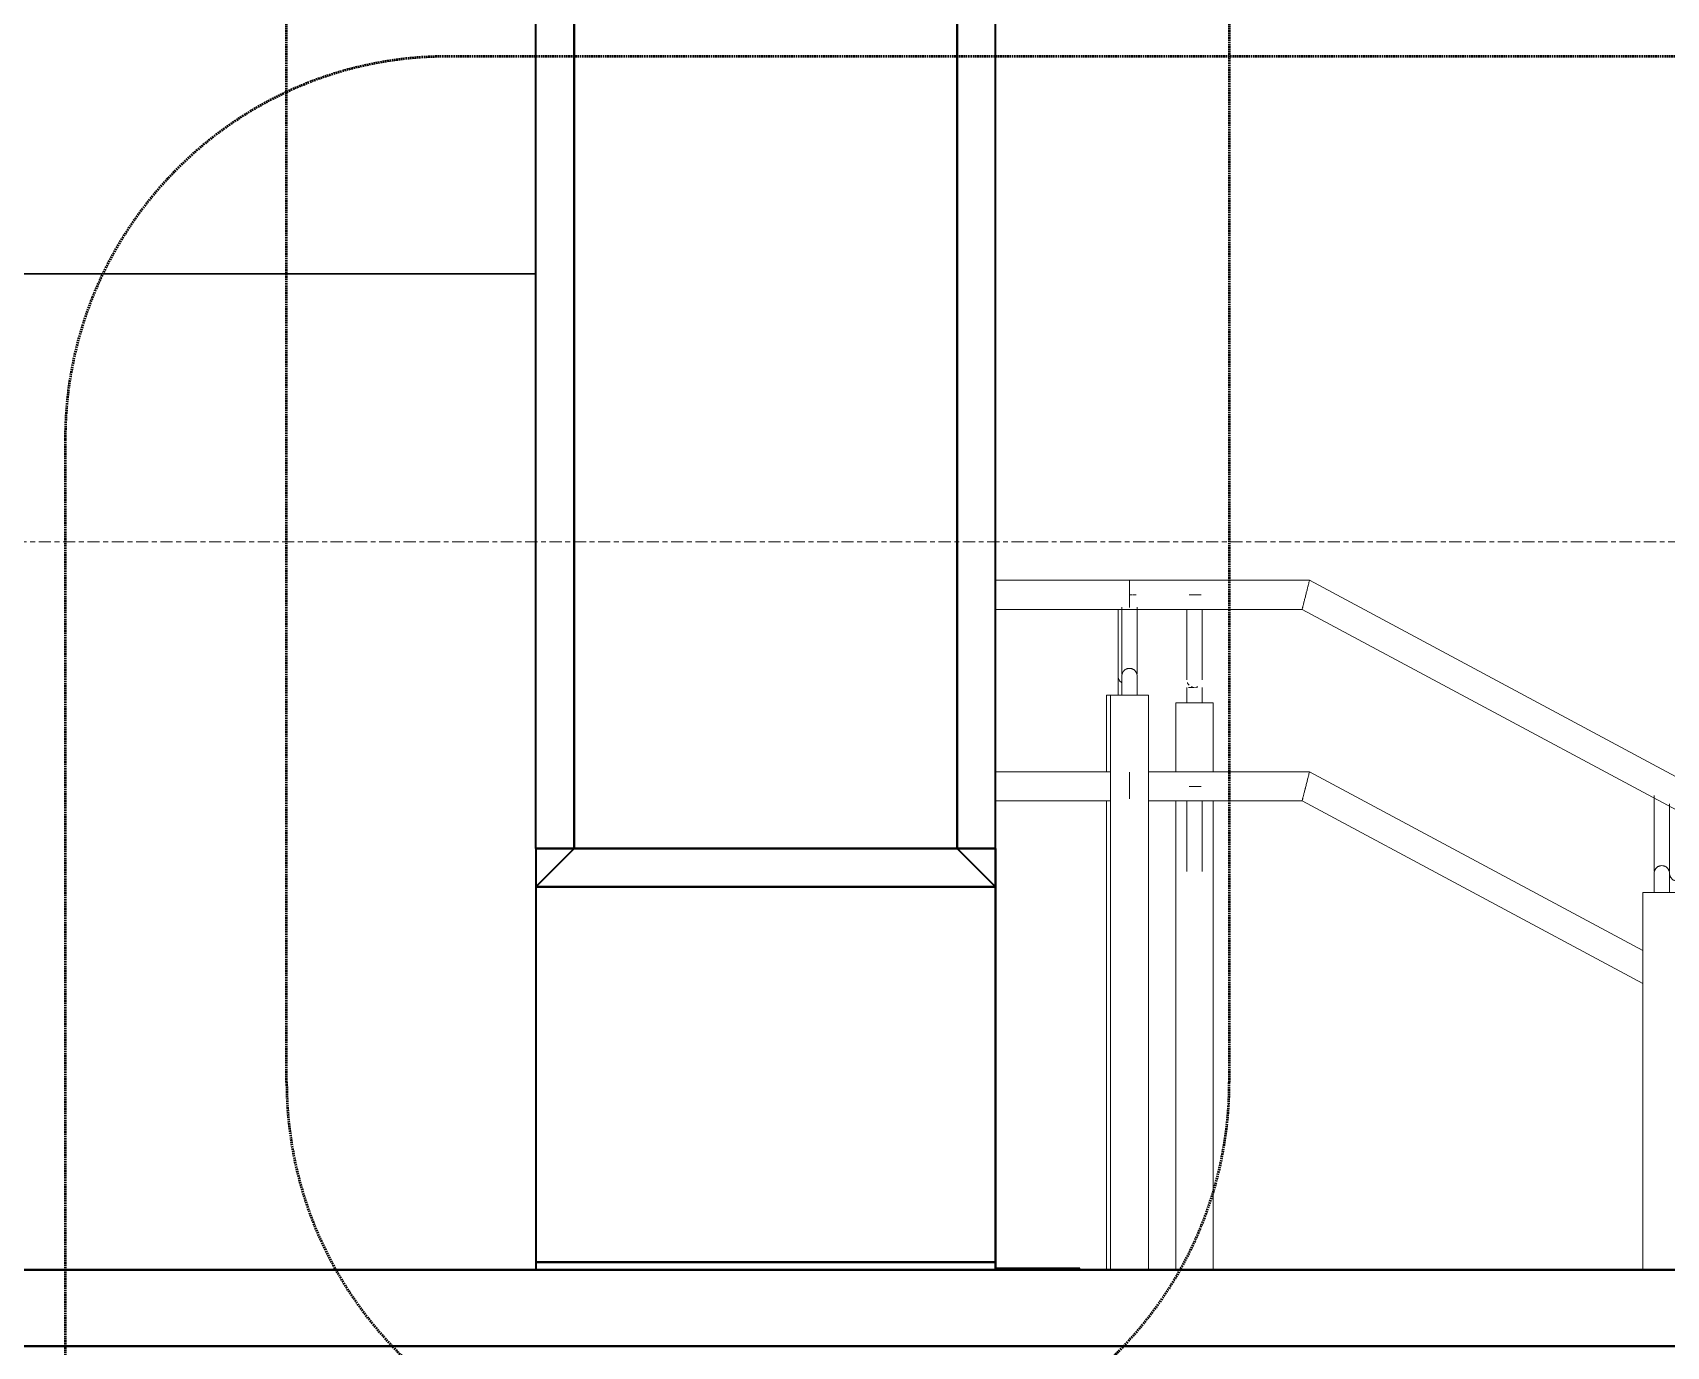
# Model space of a CAD drawing. Header units: millimetres. Extents: x 652554 to 1678317, y -308114 to 170803.
# Drawn here: x 676367 to 678500, y 102450 to 104165 of the extents above; entities that cross this region are included whole.
import ezdxf

# ---------------------------------------------------------------- set-up
doc = ezdxf.new("R2010")
doc.units = ezdxf.units.MM
doc.linetypes.add('Centre', pattern=[31.75, 6.35, -4.7625, 15.875, -4.7625])
doc.linetypes.add('DPA_Hidden 50', pattern=[3, 2, -1])
doc.layers.add('000 - 0_HIDE_OBJ_FRAMING_DEF_SUB_1', color=251, linetype='Continuous')
doc.layers.add('DIM', color=1, linetype='Continuous')
for name, color, linetype, lineweight in [('A-ANNO-SYMB', 3, 'Continuous', 9), ('A-COLS-E', 1, 'Continuous', 35), ('A-DETL-GENF', 2, 'Continuous', 35), ('A-DOOR-E', 2, 'Continuous', 25), ('A-FLOR-E', 2, 'Continuous', 35), ('A-FLOR-HRAL', 1, 'Continuous', 25), ('A-FLOR-LEVL', 3, 'Continuous', 9), ('A-GENM', 1, 'Continuous', 9), ('A-GLAZ-CURT', 2, 'Continuous', 9), ('I-WALL-E', 2, 'Continuous', 35), ('WALL-E', 2, 'Continuous', 35)]:
    doc.layers.add(name, color=color, linetype=linetype, lineweight=lineweight)

# ---------------------------------------------------------------- blocks, each defined once
blk = doc.blocks.new('DPA_GM_Tactile Tile Line Base - Decision Tactile-11950585-2250-01 ENTRANCE 2 ELEVATION 3')
at = {"layer": '000 - 0_HIDE_OBJ_FRAMING_DEF_SUB_1'}
for p, q in [((631567.37149, 102552), (631677.37149, 102552)), ((631677.37149, 102552), (631567.37149, 102552)), ((631567.37149, 102552), (631677.37149, 102552)), ((631677.37149, 102552), (631567.37149, 102552)), ((631567.37149, 102552), (631677.37149, 102552)), ((631677.37149, 102552), (631567.37149, 102552)), ((631567.37149, 102552), (631677.37149, 102552)), ((631677.37149, 102552), (631567.37149, 102552)), ((631567.37149, 102552), (631677.37149, 102552)), ((631677.37149, 102552), (631567.37149, 102552)), ((631567.37149, 102552), (631677.37149, 102552)), ((631677.37149, 102552), (631567.37149, 102552)), ((631567.37149, 102552), (631677.37149, 102552)), ((631677.37149, 102552), (631567.37149, 102552)), ((631567.37149, 102552), (631677.37149, 102552)), ((631677.37149, 102552), (631567.37149, 102552)), ((631567.37149, 102552), (631677.37149, 102552)), ((631677.37149, 102552), (631567.37149, 102552)), ((631567.37149, 102552), (631677.37149, 102552)), ((631677.37149, 102552), (631567.37149, 102552)), ((631567.37149, 102552), (631677.37149, 102552)), ((631677.37149, 102552), (631567.37149, 102552)), ((631567.37149, 102552), (631677.37149, 102552)), ((631677.37149, 102552), (631567.37149, 102552)), ((631567.37149, 102552), (631677.37149, 102552)), ((631677.37149, 102552), (631567.37149, 102552)), ((631567.37149, 102552), (631677.37149, 102552)), ((631677.37149, 102552), (631567.37149, 102552)), ((631677.37149, 102550), (631677.37149, 102552)), ((631677.37149, 102550), (631677.37149, 102552)), ((631677.37149, 102550), (631677.37149, 102552)), ((631677.37149, 102550), (631677.37149, 102552)), ((631677.37149, 102550), (631677.37149, 102552)), ((631677.37149, 102550), (631677.37149, 102552)), ((631677.37149, 102550), (631677.37149, 102552)), ((631677.37149, 102550), (631677.37149, 102552)), ((631677.37149, 102550), (631677.37149, 102552)), ((631677.37149, 102550), (631677.37149, 102552)), ((631677.37149, 102550), (631677.37149, 102552)), ((631677.37149, 102550), (631677.37149, 102552)), ((631677.37149, 102550), (631677.37149, 102552)), ((631677.37149, 102550), (631677.37149, 102552)), ((631677.37149, 102550), (631677.37149, 102552)), ((631677.37149, 102550), (631677.37149, 102552)), ((631677.37149, 102550), (631677.37149, 102552)), ((631677.37149, 102550), (631677.37149, 102552)), ((631677.37149, 102550), (631677.37149, 102552)), ((631677.37149, 102550), (631677.37149, 102552)), ((631677.37149, 102550), (631677.37149, 102552)), ((631677.37149, 102550), (631677.37149, 102552)), ((631677.37149, 102550), (631677.37149, 102552)), ((631677.37149, 102550), (631677.37149, 102552)), ((631677.37149, 102550), (631677.37149, 102552)), ((631677.37149, 102550), (631677.37149, 102552)), ((631677.37149, 102550), (631677.37149, 102552)), ((631677.37149, 102550), (631677.37149, 102552))]:
    blk.add_line(p, q, dxfattribs=at)
blk = doc.blocks.new('System Panel - Entrance Glazed 12mm-11964366-2250-01 ENTRANCE 2 ELEVATION 3')
at = {"layer": '000 - 0_HIDE_OBJ_FRAMING_DEF_SUB_1'}
for p, q in [((629467.4, 102550), (629467.4, 103950)), ((629467.4, 103950), (629467.4, 102550)), ((630967.4, 103950), (630967.4, 102550)), ((630967.4, 102550), (630967.4, 103950)), ((630967.4, 102550), (629467.4, 102550)), ((629467.4, 102550), (630967.4, 102550))]:
    blk.add_line(p, q, dxfattribs=at)
blk = doc.blocks.new('Railing - RL9_Baluster Post _Mid_-17483337-2250-01 ENTRANCE 2 ELEVATION 3')
at = {"layer": 'A-FLOR-HRAL', "lineweight": 9}
for p, q in [((630967.4, 102909.7), (630967.4, 102927)), ((630967.4, 102927), (630967.4, 102909.7)), ((630967.4, 102918.4), (630967.4, 102918.4)), ((630967.4, 102918.4), (630967.4, 102918.4)), ((630967.4, 102659.7), (630967.4, 102677)), ((630967.4, 102677), (630967.4, 102659.7)), ((630967.4, 102668.4), (630967.4, 102668.4)), ((630967.4, 102668.4), (630967.4, 102668.4))]:
    blk.add_line(p, q, dxfattribs=at)
blk = doc.blocks.new('Railing - RL9_Baluster Post _End_-13098202-2250-01 ENTRANCE 2 ELEVATION 3')
at = {"layer": 'A-FLOR-HRAL', "lineweight": 9}
for p, q in [((630967.4, 103378.4), (630967.4, 103378.4)), ((630967.4, 103330), (630967.4, 103378.3)), ((630967.4, 103378.3), (630967.4, 103330)), ((630967.4, 103321.3), (630967.4, 103338.7)), ((630967.4, 103338.7), (630967.4, 103321.3)), ((630967.4, 103330), (630967.4, 103330)), ((630967.4, 103115.4), (630967.4, 103115.4)), ((630967.4, 103080), (630967.4, 103114.6)), ((630967.4, 103114.6), (630967.4, 103080)), ((630967.4, 103071.3), (630967.4, 103088.7)), ((630967.4, 103088.7), (630967.4, 103071.3)), ((630967.4, 103080), (630967.4, 103080))]:
    blk.add_line(p, q, dxfattribs=at)
blk = doc.blocks.new('Railing - Railing-6722741-2250-01 ENTRANCE 2 ELEVATION 3')
for name in ['Railing - RL9_Baluster Post _End_-13098202-2250-01 ENTRANCE 2 ELEVATION 3', 'Railing - RL9_Baluster Post _Mid_-17483337-2250-01 ENTRANCE 2 ELEVATION 3']:
    blk.add_blockref(name, (0, 0))
blk = doc.blocks.new('Railing - RL8A_Baluster Post _Mid_-V20-2250-01 ENTRANCE 2 ELEVATION 3')
at = {"layer": 'A-FLOR-HRAL', "lineweight": 9}
for p, q in [((632447.4, 103087.5), (632447.4, 103154.8)), ((632467.4, 103144.1), (632467.4, 103087.5)), ((632447.4, 103042.5), (632447.4, 103067.5)), ((632467.4, 103067.5), (632467.4, 103042.5)), ((632457.4, 103042.5), (632433.2, 103042.5)), ((632433.2, 103042.5), (632457.4, 103042.5)), ((632466, 103042.5), (632448.7, 103042.5)), ((632448.7, 103042.5), (632466, 103042.5)), ((632457.4, 103042.5), (632478.8, 103042.5)), ((632478.8, 103042.5), (632457.4, 103042.5)), ((632479, 103042.5), (632481.5, 103042.5)), ((632481.5, 103042.5), (632479, 103042.5))]:
    blk.add_line(p, q, dxfattribs=at)
at = {"layer": 'A-FLOR-HRAL', "lineweight": 9, "flags": 128}
for points in [[(632447.4, 103077.4), (632447.4, 103078.1), (632447.4, 103078.8), (632447.4, 103079.5), (632447.4, 103080.3), (632447.4, 103081), (632447.4, 103081.8), (632447.4, 103082.5), (632447.4, 103083.3), (632447.4, 103084.1), (632447.4, 103084.9), (632447.4, 103085.7), (632447.4, 103086.5), (632447.4, 103087.3), (632447.4, 103087.5)], [(632467.4, 103087.5), (632467.4, 103086.7), (632467.4, 103085.9), (632467.4, 103085.1), (632467.4, 103084.3), (632467.4, 103083.5), (632467.4, 103082.7), (632467.4, 103082), (632467.4, 103081.2), (632467.4, 103080.5), (632467.4, 103079.7), (632467.4, 103079), (632467.4, 103078.3), (632467.4, 103077.6)], [(632447.4, 103070.6), (632447.4, 103071), (632447.4, 103071.5), (632447.4, 103071.9), (632447.4, 103072.5)], [(632467.4, 103072.6), (632467.4, 103072.1), (632467.4, 103071.6), (632467.4, 103071.1), (632467.4, 103070.7), (632467.4, 103070.3)]]:
    blk.add_lwpolyline(points, dxfattribs=at)
at = {"layer": 'A-FLOR-HRAL', "lineweight": 9}
blk.add_open_spline([(632467.4, 103067.5), (632467.4, 103066.6), (632467.2, 103065.3), (632466.6, 103063.7), (632466.2, 103062.7), (632465.7, 103061.9), (632465.2, 103061.2), (632464.6, 103060.6), (632464, 103060), (632463.3, 103059.4), (632462.4, 103058.8), (632461.2, 103058.2), (632459.6, 103057.7), (632457.4, 103057.4), (632455.2, 103057.7), (632453.5, 103058.2), (632452.4, 103058.8), (632451.5, 103059.4), (632450.8, 103060), (632450.1, 103060.6), (632449.4, 103061.4), (632448.8, 103062.3), (632448.4, 103063.1), (632448, 103063.9), (632447.5, 103065.3), (632447.4, 103066.6), (632447.4, 103067.5)], degree=3, knots=[0, 0, 0, 0, 0.083333, 0.125, 0.166667, 0.1875, 0.208333, 0.25, 0.270833, 0.291667, 0.333333, 0.375, 0.416667, 0.5, 0.583333, 0.625, 0.666667, 0.708333, 0.729167, 0.75, 0.791667, 0.833333, 0.854167, 0.875, 0.916667, 1, 1, 1, 1], dxfattribs=at)
blk = doc.blocks.new('Railing - RL8A_Baluster Post _End_-17476212-2250-01 ENTRANCE 2 ELEVATION 3')
at = {"layer": 'A-FLOR-HRAL', "lineweight": 9}
for p, q in [((631746, 103431), (631742.4, 103431)), ((631742.4, 103431), (631746, 103431)), ((631727.4, 103345), (631727.4, 103412)), ((631727.4, 103300), (631727.4, 103325)), ((631712.4, 103200), (631712.4, 103300)), ((631737.4, 103300), (631712.4, 103300)), ((631713.2, 103300), (631737.4, 103300)), ((631746, 103300), (631728.7, 103300)), ((631728.7, 103300), (631746, 103300)), ((631737.4, 103300), (631761.5, 103300)), ((631761.5, 103300), (631737.4, 103300)), ((631712.4, 102550), (631712.4, 103162))]:
    blk.add_line(p, q, dxfattribs=at)
at = {"layer": 'A-FLOR-HRAL', "lineweight": 9, "flags": 128}
blk.add_lwpolyline([(631727.4, 103325), (631727.4, 103325), (631727.4, 103325.1), (631727.4, 103325.1), (631727.4, 103325.3), (631727.4, 103325.4), (631727.4, 103325.6), (631727.4, 103325.8), (631727.4, 103326), (631727.4, 103326.3), (631727.4, 103326.6), (631727.4, 103326.9), (631727.4, 103327.3), (631727.4, 103327.6), (631727.4, 103328.1), (631727.4, 103328.5), (631727.4, 103329), (631727.4, 103329.4), (631727.4, 103330), (631727.4, 103330.5), (631727.4, 103331.1), (631727.4, 103331.7), (631727.4, 103332.3), (631727.4, 103332.9), (631727.4, 103333.5), (631727.4, 103334.2), (631727.4, 103334.9), (631727.4, 103335.6), (631727.4, 103336.3), (631727.4, 103337), (631727.4, 103337.8), (631727.4, 103338.5), (631727.4, 103339.3), (631727.4, 103340), (631727.4, 103340.8), (631727.4, 103341.6), (631727.4, 103342.4), (631727.4, 103343.2), (631727.4, 103344), (631727.4, 103344.8), (631727.4, 103345)], dxfattribs=at)
at = {"layer": 'A-FLOR-HRAL', "lineweight": 9}
blk.add_open_spline([(631732.4, 103316.3), (631732, 103316.6), (631731.5, 103316.9), (631730.8, 103317.5), (631730.1, 103318.1), (631729.4, 103318.9), (631728.8, 103319.8), (631728.4, 103320.6), (631728, 103321.4), (631727.5, 103322.8), (631727.4, 103324.1), (631727.4, 103325)], degree=3, knots=[0.6666667, 0.6666667, 0.6666667, 0.6666667, 0.7083333, 0.7291667, 0.75, 0.7916667, 0.8333333, 0.8541667, 0.875, 0.9166667, 1, 1, 1, 1], dxfattribs=at)
blk = doc.blocks.new('Railing - Railing-6854709-2250-01 ENTRANCE 2 ELEVATION 3')
at = {"layer": '000 - 0_HIDE_OBJ_FRAMING_DEF_SUB_1', "lineweight": 9}
for points in [[(631972.6, 103181), (631973, 103182.7), (631973.9, 103186), (631975, 103190.6), (631976, 103194.6), (631976.8, 103197.6), (631977.1, 103198.9), (631977.2, 103199.3)], [(631977.2, 103199.3), (631977.1, 103198.9), (631976.8, 103197.6), (631976, 103194.6), (631975, 103190.6), (631973.9, 103186), (631973, 103182.7), (631972.6, 103181)]]:
    blk.add_open_spline(points, degree=3, dxfattribs=at)
for points, knots in [([(631972.5, 103180.4), (631972.1, 103179), (631971.3, 103175.9), (631970.2, 103171.4), (631969.2, 103167.4), (631968.4, 103164.4), (631968.1, 103163.1), (631968, 103162.7)], [0.0093136, 0.0093136, 0.0093136, 0.0093136, 0.0833333, 0.1666667, 0.25, 0.3333333, 0.4166667, 0.4166667, 0.4166667, 0.4166667]), ([(631968, 103162.7), (631968.1, 103163.1), (631968.4, 103164.4), (631969.2, 103167.4), (631970.2, 103171.4), (631971.3, 103175.9), (631972.1, 103179), (631972.5, 103180.4)], [0.5833333, 0.5833333, 0.5833333, 0.5833333, 0.6666667, 0.75, 0.8333333, 0.9166667, 0.9906864, 0.9906864, 0.9906864, 0.9906864])]:
    blk.add_open_spline(points, degree=3, knots=knots, dxfattribs=at)
for name in ['Railing - RL8A_Baluster Post _End_-17476212-2250-01 ENTRANCE 2 ELEVATION 3', 'Railing - RL8A_Baluster Post _Mid_-V20-2250-01 ENTRANCE 2 ELEVATION 3']:
    blk.add_blockref(name, (0, 0))
blk = doc.blocks.new('Railing - RL8A_Baluster Post _Mid_-V23-2250-01 ENTRANCE 2 ELEVATION 3')
at = {"layer": 'A-FLOR-HRAL', "lineweight": 9}
for p, q in [((632427.4, 103168.9), (632427.4, 103087.5)), ((632447.4, 103087.5), (632447.4, 103158.1)), ((632427.4, 103067.5), (632427.4, 103042.5)), ((632447.4, 103042.5), (632447.4, 103067.5)), ((632412.4, 103042.5), (632412.4, 102550)), ((632412.4, 103042.5), (632437.4, 103042.5)), ((632437.4, 103042.5), (632413.2, 103042.5)), ((632446, 103042.5), (632428.7, 103042.5)), ((632428.7, 103042.5), (632446, 103042.5)), ((632437.4, 103042.5), (632461.5, 103042.5)), ((632461.5, 103042.5), (632437.4, 103042.5)), ((632462.4, 102550), (632462.4, 103042.5))]:
    blk.add_line(p, q, dxfattribs=at)
at = {"layer": 'A-FLOR-HRAL', "lineweight": 9, "flags": 128}
for points in [[(632427.4, 103070.1), (632427.4, 103070.6), (632427.4, 103071), (632427.4, 103071.5), (632427.4, 103071.9), (632427.4, 103072.5), (632427.4, 103073), (632427.4, 103073.6), (632427.4, 103074.2), (632427.4, 103074.8), (632427.4, 103075.4), (632427.4, 103076), (632427.4, 103076.7), (632427.4, 103077.4), (632427.4, 103078.1), (632427.4, 103078.8), (632427.4, 103079.5), (632427.4, 103080.3), (632427.4, 103081), (632427.4, 103081.8), (632427.4, 103082.5), (632427.4, 103083.3), (632427.4, 103084.1), (632427.4, 103084.9), (632427.4, 103085.7), (632427.4, 103086.5), (632427.4, 103087.3), (632427.4, 103087.5)], [(632447.4, 103087.5), (632447.4, 103086.7), (632447.4, 103085.9), (632447.4, 103085.1), (632447.4, 103084.3), (632447.4, 103083.5), (632447.4, 103082.7), (632447.4, 103082), (632447.4, 103081.2), (632447.4, 103080.5), (632447.4, 103079.7), (632447.4, 103079), (632447.4, 103078.3), (632447.4, 103077.6), (632447.4, 103076.9), (632447.4, 103076.2), (632447.4, 103075.6), (632447.4, 103074.9), (632447.4, 103074.3), (632447.4, 103073.7), (632447.4, 103073.2), (632447.4, 103072.6), (632447.4, 103072.1), (632447.4, 103071.6), (632447.4, 103071.1), (632447.4, 103070.7), (632447.4, 103070.3)]]:
    blk.add_lwpolyline(points, dxfattribs=at)
at = {"layer": 'A-FLOR-HRAL', "lineweight": 9}
blk.add_open_spline([(632427.4, 103067.5), (632427.4, 103068.4), (632427.5, 103069.7), (632428.1, 103071.3), (632428.6, 103072.3), (632429.1, 103073.1), (632429.6, 103073.8), (632430.1, 103074.4), (632430.8, 103075), (632431.4, 103075.6), (632432.4, 103076.2), (632433.5, 103076.8), (632435.2, 103077.3), (632437.4, 103077.6), (632439.6, 103077.3), (632441.2, 103076.8), (632442.4, 103076.2), (632443.3, 103075.6), (632444, 103075), (632444.6, 103074.4), (632445.3, 103073.6), (632445.9, 103072.7), (632446.3, 103071.9), (632446.7, 103071.1), (632447.2, 103069.7), (632447.4, 103068.4), (632447.4, 103067.5)], degree=3, knots=[0, 0, 0, 0, 0.083333, 0.125, 0.166667, 0.1875, 0.208333, 0.25, 0.270833, 0.291667, 0.333333, 0.375, 0.416667, 0.5, 0.583333, 0.625, 0.666667, 0.708333, 0.729167, 0.75, 0.791667, 0.833333, 0.854167, 0.875, 0.916667, 1, 1, 1, 1], dxfattribs=at)
blk = doc.blocks.new('Railing - RL8A_Baluster Post _End_-V25-2250-01 ENTRANCE 2 ELEVATION 3')
at = {"layer": 'A-FLOR-HRAL', "lineweight": 9}
for p, q in [((631742.4, 103450), (631567.4, 103450)), ((631742.4, 103450), (631742.4, 103414.5)), ((631742.4, 103431), (631742.4, 103449.4)), ((631746.4, 103431), (631742.4, 103431)), ((631742.4, 103431), (631746.4, 103431)), ((631751, 103431), (631747.4, 103431)), ((631747.4, 103431), (631751, 103431)), ((631567.4, 103412), (631742.4, 103412)), ((631732.4, 103414.9), (631732.4, 103345)), ((631752.4, 103345), (631752.4, 103414.9)), ((631732.4, 103325), (631732.4, 103300)), ((631752.4, 103300), (631752.4, 103325)), ((631717.4, 103300), (631717.4, 102550)), ((631717.4, 103300), (631742.4, 103300)), ((631742.4, 103300), (631718.2, 103300)), ((631746.4, 103300), (631733.7, 103300)), ((631733.7, 103300), (631746.4, 103300)), ((631742.4, 103300), (631767.4, 103300)), ((631766.5, 103300), (631742.4, 103300)), ((631751, 103300), (631747.4, 103300)), ((631747.4, 103300), (631751, 103300)), ((631767.4, 102550), (631767.4, 103300)), ((631717.5, 103200), (631567.4, 103200)), ((631742.4, 103181), (631742.4, 103199.4)), ((631742.4, 103199.4), (631742.4, 103181)), ((631742.4, 103180.4), (631742.4, 103164.5)), ((631567.4, 103162), (631717.5, 103162))]:
    blk.add_line(p, q, dxfattribs=at)
at = {"layer": 'A-FLOR-HRAL', "lineweight": 9, "flags": 128}
for points in [[(631732.4, 103327.6), (631732.4, 103328.1), (631732.4, 103328.5), (631732.4, 103329), (631732.4, 103329.4), (631732.4, 103330), (631732.4, 103330.5), (631732.4, 103331.1), (631732.4, 103331.7), (631732.4, 103332.3), (631732.4, 103332.9), (631732.4, 103333.5), (631732.4, 103334.2), (631732.4, 103334.9), (631732.4, 103335.6), (631732.4, 103336.3), (631732.4, 103337), (631732.4, 103337.8), (631732.4, 103338.5), (631732.4, 103339.3), (631732.4, 103340), (631732.4, 103340.8), (631732.4, 103341.6), (631732.4, 103342.4), (631732.4, 103343.2), (631732.4, 103344), (631732.4, 103344.8), (631732.4, 103345)], [(631752.4, 103345), (631752.4, 103344.2), (631752.4, 103343.4), (631752.4, 103342.6), (631752.4, 103341.8), (631752.4, 103341), (631752.4, 103340.2), (631752.4, 103339.5), (631752.4, 103338.7), (631752.4, 103338), (631752.4, 103337.2), (631752.4, 103336.5), (631752.4, 103335.8), (631752.4, 103335.1), (631752.4, 103334.4), (631752.4, 103333.7), (631752.4, 103333.1), (631752.4, 103332.4), (631752.4, 103331.8), (631752.4, 103331.2), (631752.4, 103330.7), (631752.4, 103330.1), (631752.4, 103329.6), (631752.4, 103329.1), (631752.4, 103328.6), (631752.4, 103328.2), (631752.4, 103327.8)]]:
    blk.add_lwpolyline(points, dxfattribs=at)
at = {"layer": 'A-FLOR-HRAL', "lineweight": 9}
blk.add_open_spline([(631732.4, 103325), (631732.4, 103325.9), (631732.5, 103327.2), (631733.1, 103328.8), (631733.6, 103329.8), (631734.1, 103330.6), (631734.6, 103331.3), (631735.1, 103331.9), (631735.8, 103332.5), (631736.4, 103333.1), (631737.4, 103333.7), (631738.5, 103334.3), (631740.2, 103334.8), (631742.4, 103335.1), (631744.6, 103334.8), (631746.2, 103334.3), (631747.4, 103333.7), (631748.3, 103333.1), (631749, 103332.5), (631749.6, 103331.9), (631750.3, 103331.1), (631750.9, 103330.2), (631751.3, 103329.4), (631751.7, 103328.6), (631752.2, 103327.2), (631752.4, 103325.9), (631752.4, 103325)], degree=3, knots=[0, 0, 0, 0, 0.083333, 0.125, 0.166667, 0.1875, 0.208333, 0.25, 0.270833, 0.291667, 0.333333, 0.375, 0.416667, 0.5, 0.583333, 0.625, 0.666667, 0.708333, 0.729167, 0.75, 0.791667, 0.833333, 0.854167, 0.875, 0.916667, 1, 1, 1, 1], dxfattribs=at)
blk = doc.blocks.new('Railing - Railing-6854713-2250-01 ENTRANCE 2 ELEVATION 3')
at = {"layer": '000 - 0_HIDE_OBJ_FRAMING_DEF_SUB_1', "lineweight": 9}
for p, q in [((631742.4, 103181), (631742.4, 103199.4)), ((631742.4, 103199.4), (631742.4, 103181)), ((631977.4, 103200), (631767.4, 103200)), ((632412.4, 102966.7), (631977.4, 103200)), ((631742.4, 103164.5), (631742.4, 103180.4)), ((631767.4, 103162), (631967.8, 103162)), ((631967.8, 103162), (632412.5, 102923.5))]:
    blk.add_line(p, q, dxfattribs=at)
for points, knots in [([(631977.4, 103200), (631977.4, 103200), (631977, 103198.7), (631976, 103194.6), (631975, 103190.6), (631973.9, 103186), (631973, 103182.7), (631972.6, 103181)], [0.5, 0.5, 0.5, 0.5, 0.6666667, 0.75, 0.8333333, 0.9166667, 1, 1, 1, 1]), ([(631972.6, 103181), (631972.2, 103179.3), (631971.3, 103176), (631970.2, 103171.4), (631969.2, 103167.4), (631968.2, 103163.3), (631967.8, 103162), (631967.8, 103162)], [0, 0, 0, 0, 0.0833333, 0.1666667, 0.25, 0.3333333, 0.5, 0.5, 0.5, 0.5]), ([(631968, 103162.7), (631968.1, 103163.1), (631968.4, 103164.4), (631969.2, 103167.4), (631970.2, 103171.4), (631971.3, 103175.9), (631972.1, 103179), (631972.5, 103180.4)], [0.5833333, 0.5833333, 0.5833333, 0.5833333, 0.6666667, 0.75, 0.8333333, 0.9166667, 0.9906864, 0.9906864, 0.9906864, 0.9906864])]:
    blk.add_open_spline(points, degree=3, knots=knots, dxfattribs=at)
blk.add_open_spline([(631972.6, 103181), (631973, 103182.7), (631973.9, 103186), (631975, 103190.6), (631976, 103194.6), (631976.8, 103197.6), (631977.1, 103198.9), (631977.2, 103199.3)], degree=3, dxfattribs=at)
for name in ['Railing - RL8A_Baluster Post _End_-V25-2250-01 ENTRANCE 2 ELEVATION 3', 'Railing - RL8A_Baluster Post _Mid_-V23-2250-01 ENTRANCE 2 ELEVATION 3']:
    blk.add_blockref(name, (0, 0))
blk = doc.blocks.new('Top Rail Type - Top Rail_Internal_-6854721-2250-01 ENTRANCE 2 ELEVATION 3')
at = {"layer": '000 - 0_HIDE_OBJ_FRAMING_DEF_SUB_1', "lineweight": 9}
for points in [[(631972.6, 103431), (631973, 103432.7), (631973.9, 103436), (631975, 103440.6), (631975.7, 103443.3), (631976, 103444.4)], [(631976, 103444.4), (631975.7, 103443.3), (631975, 103440.6), (631973.9, 103436), (631973, 103432.7), (631972.6, 103431)], [(631976, 103444.4), (631976.3, 103445.6), (631976.8, 103447.6), (631977.1, 103448.9), (631977.2, 103449.3)], [(631977.2, 103449.3), (631977.1, 103448.9), (631976.8, 103447.6), (631976.3, 103445.6), (631976, 103444.4)], [(631972.6, 103431), (631972.2, 103429.3), (631971.3, 103426), (631970.2, 103421.4), (631969.2, 103417.4), (631968.4, 103414.4), (631968.1, 103413.1), (631968, 103412.7)], [(631968, 103412.7), (631968.1, 103413.1), (631968.4, 103414.4), (631969.2, 103417.4), (631970.2, 103421.4), (631971.3, 103426), (631972.2, 103429.3), (631972.6, 103431)]]:
    blk.add_open_spline(points, degree=3, dxfattribs=at)
blk = doc.blocks.new('Top Rail Type - Top Rail_Internal_-6854764-2250-01 ENTRANCE 2 ELEVATION 3')
at = {"layer": '000 - 0_HIDE_OBJ_FRAMING_DEF_SUB_1', "lineweight": 9}
for p, q in [((631977.4, 103450), (631742.4, 103450)), ((631742.4, 103431), (631742.4, 103450)), ((631742.4, 103449.4), (631742.4, 103431)), ((632437.4, 103203.3), (631977.4, 103450)), ((631742.4, 103414.5), (631742.4, 103431)), ((631742.4, 103412), (631967.8, 103412)), ((631967.8, 103412), (632419.4, 103169.8)), ((633677.4, 102538.3), (632437.4, 103203.3)), ((632419.4, 103169.8), (633659.4, 102504.8))]:
    blk.add_line(p, q, dxfattribs=at)
for points, knots in [([(631977.4, 103450), (631977.4, 103450), (631977, 103448.7), (631976, 103444.6), (631975, 103440.6), (631973.9, 103436), (631973, 103432.7), (631972.6, 103431)], [0.5, 0.5, 0.5, 0.5, 0.6666667, 0.75, 0.8333333, 0.9166667, 1, 1, 1, 1]), ([(631972.6, 103431), (631972.2, 103429.3), (631971.3, 103426), (631970.2, 103421.4), (631969.2, 103417.4), (631968.2, 103413.3), (631967.8, 103412), (631967.8, 103412)], [0, 0, 0, 0, 0.0833333, 0.1666667, 0.25, 0.3333333, 0.5, 0.5, 0.5, 0.5])]:
    blk.add_open_spline(points, degree=3, knots=knots, dxfattribs=at)
for points in [[(631972.6, 103431), (631973, 103432.7), (631973.9, 103436), (631975, 103440.6), (631975.7, 103443.3), (631976, 103444.4)], [(631976, 103444.4), (631976.3, 103445.6), (631976.8, 103447.6), (631977.1, 103448.9), (631977.2, 103449.3)], [(631968, 103412.7), (631968.1, 103413.1), (631968.4, 103414.4), (631969.2, 103417.4), (631970.2, 103421.4), (631971.3, 103426), (631972.2, 103429.3), (631972.6, 103431)]]:
    blk.add_open_spline(points, degree=3, dxfattribs=at)
blk = doc.blocks.new('Railing - RL10_Baluster Post _End_-14379346-2250-01 ENTRANCE 2 ELEVATION 3')
at = {"layer": 'A-FLOR-HRAL', "lineweight": 9}
for p, q in [((631567.4, 103450), (631667.4, 103450)), ((631667.4, 103450), (631742.4, 103450)), ((631820.3, 103431), (631836, 103431)), ((631836, 103431), (631820.3, 103431)), ((631820.3, 103431), (631836, 103431)), ((631836, 103431), (631820.3, 103431)), ((631667.4, 103412), (631567.4, 103412)), ((631732.4, 103412), (631667.4, 103412)), ((631817.4, 103358), (631817.4, 103412)), ((631817.4, 103358), (631817.4, 103412)), ((631837.4, 103412), (631837.4, 103358)), ((631837.4, 103412), (631837.4, 103358)), ((631817.4, 103290), (631817.4, 103310)), ((631827.4, 103310), (631819.6, 103310)), ((631819.6, 103310), (631827.4, 103310)), ((631827.4, 103310), (631827.4, 103310)), ((631837.4, 103310), (631837.4, 103290)), ((631803.1, 103199.9), (631803.1, 103290)), ((631803.1, 103290), (631851.7, 103290)), ((631851.7, 103290), (631803.1, 103290)), ((631819.6, 103290), (631817.6, 103290)), ((631817.6, 103290), (631819.6, 103290)), ((631827.4, 103290), (631819.6, 103290)), ((631819.6, 103290), (631827.4, 103290)), ((631827.4, 103290), (631837.1, 103290)), ((631837.1, 103290), (631827.4, 103290)), ((631851.7, 103290), (631851.7, 103200)), ((631567.4, 103200), (631667.4, 103200)), ((631667.4, 103200), (631717.5, 103200)), ((631820.3, 103181), (631836, 103181)), ((631836, 103181), (631820.3, 103181)), ((631667.4, 103162), (631567.4, 103162)), ((631717.5, 103162), (631667.4, 103162)), ((631803.1, 102550), (631803.1, 103162)), ((631817.4, 103108), (631817.4, 103162)), ((631837.4, 103162), (631837.4, 103108)), ((631851.7, 103162), (631851.7, 102550))]:
    blk.add_line(p, q, dxfattribs=at)
at = {"layer": 'A-FLOR-HRAL', "lineweight": 9, "flags": 128}
for points in [[(631817.4, 103320), (631817.4, 103320), (631817.4, 103320.1), (631817.4, 103320.3), (631817.4, 103320.5), (631817.4, 103320.8), (631817.4, 103321.1), (631817.4, 103321.5), (631817.4, 103321.9), (631817.4, 103322.4), (631817.4, 103323), (631817.4, 103323.6), (631817.4, 103324.3), (631817.4, 103325), (631817.4, 103325.8), (631817.4, 103326.6), (631817.4, 103327.5), (631817.4, 103328.5), (631817.4, 103329.4), (631817.4, 103330.5), (631817.4, 103331.5), (631817.4, 103332.6), (631817.4, 103333.8), (631817.4, 103335), (631817.4, 103336.2), (631817.4, 103337.5), (631817.4, 103338.8), (631817.4, 103340.1), (631817.4, 103341.4), (631817.4, 103342.8), (631817.4, 103344.2), (631817.4, 103345.7), (631817.4, 103347.1), (631817.4, 103348.6), (631817.4, 103350), (631817.4, 103351.5), (631817.4, 103353), (631817.4, 103354.6), (631817.4, 103356.1), (631817.4, 103357.6), (631817.4, 103358)], [(631817.4, 103358), (631817.4, 103356.5), (631817.4, 103355), (631817.4, 103353.5), (631817.4, 103351.9), (631817.4, 103350.5), (631817.4, 103349), (631817.4, 103347.5), (631817.4, 103346), (631817.4, 103344.6), (631817.4, 103343.2), (631817.4, 103341.8), (631817.4, 103340.5), (631817.4, 103339.1), (631817.4, 103337.8), (631817.4, 103336.5), (631817.4, 103335.3), (631817.4, 103334.1)], [(631837.4, 103358), (631837.4, 103356.5), (631837.4, 103355), (631837.4, 103353.5), (631837.4, 103351.9), (631837.4, 103350.5), (631837.4, 103349), (631837.4, 103347.5), (631837.4, 103346), (631837.4, 103344.6), (631837.4, 103343.2), (631837.4, 103341.8), (631837.4, 103340.5), (631837.4, 103339.1), (631837.4, 103337.8), (631837.4, 103336.5), (631837.4, 103335.3), (631837.4, 103334.1), (631837.4, 103332.9), (631837.4, 103331.8), (631837.4, 103330.7), (631837.4, 103329.7), (631837.4, 103328.7), (631837.4, 103327.8), (631837.4, 103326.9), (631837.4, 103326), (631837.4, 103325.2), (631837.4, 103324.5), (631837.4, 103323.8), (631837.4, 103323.2), (631837.4, 103322.6), (631837.4, 103322.1), (631837.4, 103321.6), (631837.4, 103321.2), (631837.4, 103320.8), (631837.4, 103320.6), (631837.4, 103320.3), (631837.4, 103320.2), (631837.4, 103320), (631837.4, 103320)], [(631837.4, 103333.8), (631837.4, 103335), (631837.4, 103336.2), (631837.4, 103337.5), (631837.4, 103338.8), (631837.4, 103340.1), (631837.4, 103341.4), (631837.4, 103342.8), (631837.4, 103344.2), (631837.4, 103345.7), (631837.4, 103347.1), (631837.4, 103348.6), (631837.4, 103350), (631837.4, 103351.5), (631837.4, 103353), (631837.4, 103354.6), (631837.4, 103356.1), (631837.4, 103357.6), (631837.4, 103358)], [(631818, 103316.5), (631818.2, 103316.1), (631818.3, 103315.7), (631818.5, 103315.4), (631818.7, 103315), (631818.9, 103314.7), (631819.1, 103314.4), (631819.4, 103314), (631819.6, 103313.7), (631819.9, 103313.4), (631820.1, 103313.1)], [(631823, 103311), (631823.4, 103310.8), (631823.7, 103310.7), (631824.1, 103310.5), (631824.5, 103310.4), (631824.9, 103310.3), (631825.3, 103310.2), (631825.7, 103310.1), (631826.1, 103310.1), (631826.5, 103310)], [(631828.5, 103310.1), (631828.9, 103310.1), (631829.3, 103310.2), (631829.6, 103310.3), (631830, 103310.4), (631830.4, 103310.5), (631830.8, 103310.6), (631831.2, 103310.7), (631831.5, 103310.9)], [(631817.4, 103070), (631817.4, 103070), (631817.4, 103070.1), (631817.4, 103070.3), (631817.4, 103070.5), (631817.4, 103070.8), (631817.4, 103071.1), (631817.4, 103071.5), (631817.4, 103071.9), (631817.4, 103072.4), (631817.4, 103073), (631817.4, 103073.6), (631817.4, 103074.3), (631817.4, 103075), (631817.4, 103075.8), (631817.4, 103076.6), (631817.4, 103077.5), (631817.4, 103078.5), (631817.4, 103079.4), (631817.4, 103080.5), (631817.4, 103081.5), (631817.4, 103082.6), (631817.4, 103083.8), (631817.4, 103085), (631817.4, 103086.2), (631817.4, 103087.5), (631817.4, 103088.8), (631817.4, 103090.1), (631817.4, 103091.4), (631817.4, 103092.8), (631817.4, 103094.2), (631817.4, 103095.7), (631817.4, 103097.1), (631817.4, 103098.6), (631817.4, 103100), (631817.4, 103101.5), (631817.4, 103103), (631817.4, 103104.6), (631817.4, 103106.1), (631817.4, 103107.6), (631817.4, 103108)], [(631837.4, 103108), (631837.4, 103106.5), (631837.4, 103105), (631837.4, 103103.5), (631837.4, 103101.9), (631837.4, 103100.5), (631837.4, 103099), (631837.4, 103097.5), (631837.4, 103096), (631837.4, 103094.6), (631837.4, 103093.2), (631837.4, 103091.8), (631837.4, 103090.5), (631837.4, 103089.1), (631837.4, 103087.8), (631837.4, 103086.5), (631837.4, 103085.3), (631837.4, 103084.1), (631837.4, 103082.9), (631837.4, 103081.8), (631837.4, 103080.7), (631837.4, 103079.7), (631837.4, 103078.7), (631837.4, 103077.8), (631837.4, 103076.9), (631837.4, 103076), (631837.4, 103075.2), (631837.4, 103074.5), (631837.4, 103073.8), (631837.4, 103073.2), (631837.4, 103072.6), (631837.4, 103072.1), (631837.4, 103071.6), (631837.4, 103071.2), (631837.4, 103070.8), (631837.4, 103070.6), (631837.4, 103070.3), (631837.4, 103070.2), (631837.4, 103070), (631837.4, 103070)]]:
    blk.add_lwpolyline(points, dxfattribs=at)
blk = doc.blocks.new('Railing - Railing-6856297-2250-01 ENTRANCE 2 ELEVATION 3')
at = {"layer": '000 - 0_HIDE_OBJ_FRAMING_DEF_SUB_1', "lineweight": 9}
for points in [[(631972.6, 103431), (631973, 103432.7), (631973.9, 103436), (631975, 103440.6), (631975.7, 103443.3), (631976, 103444.4)], [(631976, 103444.4), (631975.7, 103443.3), (631975, 103440.6), (631973.9, 103436), (631973, 103432.7), (631972.6, 103431)], [(631972.6, 103431), (631973, 103432.7), (631973.9, 103436), (631975, 103440.6), (631975.7, 103443.3), (631976, 103444.4)], [(631976, 103444.4), (631975.7, 103443.3), (631975, 103440.6), (631973.9, 103436), (631973, 103432.7), (631972.6, 103431)], [(631976, 103444.4), (631976.3, 103445.6), (631976.8, 103447.6), (631977.1, 103448.9), (631977.2, 103449.3)], [(631977.2, 103449.3), (631977.1, 103448.9), (631976.8, 103447.6), (631976.3, 103445.6), (631976, 103444.4)], [(631976, 103444.4), (631976.3, 103445.6), (631976.8, 103447.6), (631977.1, 103448.9), (631977.2, 103449.3)], [(631977.2, 103449.3), (631977.1, 103448.9), (631976.8, 103447.6), (631976.3, 103445.6), (631976, 103444.4)], [(631972.6, 103431), (631972.2, 103429.3), (631971.3, 103426), (631970.2, 103421.4), (631969.2, 103417.4), (631968.4, 103414.4), (631968.1, 103413.1), (631968, 103412.7)], [(631968, 103412.7), (631968.1, 103413.1), (631968.4, 103414.4), (631969.2, 103417.4), (631970.2, 103421.4), (631971.3, 103426), (631972.2, 103429.3), (631972.6, 103431)], [(631972.6, 103431), (631972.2, 103429.3), (631971.3, 103426), (631970.2, 103421.4), (631969.2, 103417.4), (631968.4, 103414.4), (631968.1, 103413.1), (631968, 103412.7)], [(631968, 103412.7), (631968.1, 103413.1), (631968.4, 103414.4), (631969.2, 103417.4), (631970.2, 103421.4), (631971.3, 103426), (631972.2, 103429.3), (631972.6, 103431)], [(631972.6, 103181), (631973, 103182.7), (631973.9, 103186), (631975, 103190.6), (631976, 103194.6), (631976.8, 103197.6), (631977.1, 103198.9), (631977.2, 103199.3)], [(631977.2, 103199.3), (631977.1, 103198.9), (631976.8, 103197.6), (631976, 103194.6), (631975, 103190.6), (631973.9, 103186), (631973, 103182.7), (631972.6, 103181)], [(631972.6, 103181), (631973, 103182.7), (631973.9, 103186), (631975, 103190.6), (631976, 103194.6), (631976.8, 103197.6), (631977.1, 103198.9), (631977.2, 103199.3)], [(631977.2, 103199.3), (631977.1, 103198.9), (631976.8, 103197.6), (631976, 103194.6), (631975, 103190.6), (631973.9, 103186), (631973, 103182.7), (631972.6, 103181)]]:
    blk.add_open_spline(points, degree=3, dxfattribs=at)
for points, knots in [([(631972.5, 103180.4), (631972.1, 103179), (631971.3, 103175.9), (631970.2, 103171.4), (631969.2, 103167.4), (631968.4, 103164.4), (631968.1, 103163.1), (631968, 103162.7)], [0.0093136, 0.0093136, 0.0093136, 0.0093136, 0.0833333, 0.1666667, 0.25, 0.3333333, 0.4166667, 0.4166667, 0.4166667, 0.4166667]), ([(631968, 103162.7), (631968.1, 103163.1), (631968.4, 103164.4), (631969.2, 103167.4), (631970.2, 103171.4), (631971.3, 103175.9), (631972.1, 103179), (631972.5, 103180.4)], [0.5833333, 0.5833333, 0.5833333, 0.5833333, 0.6666667, 0.75, 0.8333333, 0.9166667, 0.9906864, 0.9906864, 0.9906864, 0.9906864]), ([(631972.5, 103180.4), (631972.1, 103179), (631971.3, 103175.9), (631970.2, 103171.4), (631969.2, 103167.4), (631968.4, 103164.4), (631968.1, 103163.1), (631968, 103162.7)], [0.0093136, 0.0093136, 0.0093136, 0.0093136, 0.0833333, 0.1666667, 0.25, 0.3333333, 0.4166667, 0.4166667, 0.4166667, 0.4166667]), ([(631968, 103162.7), (631968.1, 103163.1), (631968.4, 103164.4), (631969.2, 103167.4), (631970.2, 103171.4), (631971.3, 103175.9), (631972.1, 103179), (631972.5, 103180.4)], [0.5833333, 0.5833333, 0.5833333, 0.5833333, 0.6666667, 0.75, 0.8333333, 0.9166667, 0.9906864, 0.9906864, 0.9906864, 0.9906864])]:
    blk.add_open_spline(points, degree=3, knots=knots, dxfattribs=at)
blk.add_blockref('Railing - RL10_Baluster Post _End_-14379346-2250-01 ENTRANCE 2 ELEVATION 3', (0, 0))
blk = doc.blocks.new('DPA_Rectangular - 250 x 400 mm-11952625-2250-01 ENTRANCE 2 ELEVATION 3')
at = {"layer": 'A-COLS-E'}
for p, q in [((631017.4, 104700), (631017.4, 103100)), ((631017.4, 103100), (631017.4, 104700))]:
    blk.add_line(p, q, dxfattribs=at)
blk = doc.blocks.new('DPA_Rectangular Tuscan Column - Rectangular Tuscan Column-11935156-2250-01 ENTRANCE 2 ELEVATION 3')
at = {"layer": '000 - 0_HIDE_OBJ_FRAMING_DEF_SUB_1'}
for p, q in [((630967.37149, 103100), (630967.37149, 104700)), ((630967.37149, 103100), (630967.37149, 104700)), ((631517.37149, 103450), (631517.37149, 104700)), ((631517.37149, 104700), (631517.37149, 103450)), ((631567.37149, 103450), (631567.37149, 104700)), ((631567.37149, 103450), (631567.37149, 104700)), ((631517.37149, 103200.81836), (631517.37149, 103412)), ((631517.37149, 103412), (631517.37149, 103200.81836)), ((631567.37149, 103200), (631567.37149, 103412)), ((631567.37149, 103200), (631567.37149, 103412)), ((631517.37149, 103100), (631517.37149, 103162.00699)), ((631517.37149, 103162.00699), (631517.37149, 103100)), ((631567.37149, 103100), (631567.37149, 103162)), ((631567.37149, 103100), (631567.37149, 103162)), ((630997.37149, 103100), (630967.37149, 103100)), ((630967.37149, 103100), (630997.37149, 103100)), ((630967.37149, 103100), (630967.37149, 103050)), ((630967.37149, 103100), (630997.37149, 103100)), ((630967.37149, 103100), (630967.37149, 103050)), ((630997.37149, 103100), (630967.37149, 103100)), ((630997.37149, 103080), (630967.37149, 103050)), ((630997.37149, 103080), (630967.37149, 103050)), ((631517.37149, 103100), (631417.37149, 103100)), ((631417.37149, 103100), (631517.37149, 103100)), ((631417.37149, 103100), (631517.37149, 103100)), ((631517.37149, 103100), (631417.37149, 103100)), ((631517.37149, 103100), (631567.37149, 103100)), ((631567.37149, 103100), (631517.37149, 103100)), ((631517.37149, 103100), (631567.37149, 103050)), ((631517.37149, 103100), (631567.37149, 103100)), ((631517.37149, 103100), (631567.37149, 103050)), ((631567.37149, 103100), (631517.37149, 103100)), ((631567.37149, 103050), (631567.37149, 103100)), ((631567.37149, 103100), (631567.37149, 103050)), ((630997.37149, 103050), (630967.37149, 103050)), ((630967.37149, 103050), (630997.37149, 103050)), ((630967.37149, 103050), (630967.37149, 102560)), ((630967.37149, 103050), (630967.37149, 102560)), ((630997.37149, 103050), (630967.37149, 103050)), ((630967.37149, 103050), (630997.37149, 103050)), ((631567.37149, 103050), (631417.37149, 103050)), ((631417.37149, 103050), (631567.37149, 103050)), ((631567.37149, 103050), (631417.37149, 103050)), ((631417.37149, 103050), (631567.37149, 103050)), ((631567.37149, 102560), (631567.37149, 103050)), ((631567.37149, 103050), (631567.37149, 102560)), ((630997.37149, 102560), (630967.37149, 102560)), ((630967.37149, 102560), (630997.37149, 102560)), ((630967.37149, 102560), (630967.37149, 102550)), ((630967.37149, 102560), (630967.37149, 102550)), ((630997.37149, 102560), (630967.37149, 102560)), ((630967.37149, 102560), (630997.37149, 102560)), ((631017.37149, 102550), (630967.37149, 102550)), ((630967.37149, 102550), (631017.37149, 102550)), ((631567.37149, 102560), (631417.37149, 102560)), ((631417.37149, 102560), (631567.37149, 102560)), ((631567.37149, 102560), (631417.37149, 102560)), ((631417.37149, 102560), (631567.37149, 102560)), ((631567.37149, 102552), (631567.37149, 102560)), ((631567.37149, 102560), (631567.37149, 102552))]:
    blk.add_line(p, q, dxfattribs=at)
blk = doc.blocks.new('System Panel - Entrance Glazed 12mm-V72-2250-01 ENTRANCE 2 ELEVATION 3')
at = {"layer": '000 - 0_HIDE_OBJ_FRAMING_DEF_SUB_1'}
for p, q in [((629467.4, 105550), (630967.4, 105550)), ((630967.4, 105550), (629467.4, 105550)), ((629467.4, 103850), (629467.4, 105545)), ((629467.4, 105545), (629467.4, 103850)), ((630967.4, 105545), (630967.4, 105540)), ((630967.4, 105540), (630967.4, 105545)), ((630967.4, 105390), (630967.4, 103850)), ((630967.4, 103850), (630967.4, 105390)), ((630967.4, 103850), (629467.4, 103850)), ((629467.4, 103850), (630967.4, 103850))]:
    blk.add_line(p, q, dxfattribs=at)
blk = doc.blocks.new('M_Door-Overhead-Rolling - RS-16688687-2250-01 ENTRANCE 2 ELEVATION 3')
at = {"layer": 'A-DOOR-E', "lineweight": 9}
for p, q in [((631017.4, 102550), (630997.4, 102550)), ((630997.4, 102550), (631017.4, 102550))]:
    blk.add_line(p, q, dxfattribs=at)
blk = doc.blocks.new('DPA_Rectangular Tuscan Column - Rectangular Tuscan Column-V73-2250-01 ENTRANCE 2 ELEVATION 3')
at = {"layer": 'A-COLS-E'}
for p, q in [((630967.37149, 103100), (630967.37149, 104700)), ((630967.37149, 103100), (630967.37149, 104700)), ((631017.37149, 103100), (631017.37149, 104700)), ((631017.37149, 103100), (631017.37149, 104700)), ((631517.37149, 103100), (631517.37149, 104700)), ((631517.37149, 104700), (631517.37149, 103100)), ((631567.37149, 103100), (631567.37149, 104700)), ((631567.37149, 103100), (631567.37149, 104700)), ((631017.37149, 103100), (630967.37149, 103100)), ((630967.37149, 103100), (631017.37149, 103100)), ((631017.37149, 103100), (630967.37149, 103050)), ((630967.37149, 103100), (630967.37149, 103050)), ((630967.37149, 103100), (631017.37149, 103100)), ((630967.37149, 103100), (630967.37149, 103050)), ((631017.37149, 103100), (630967.37149, 103050)), ((631017.37149, 103100), (630967.37149, 103100)), ((631517.37149, 103100), (631017.37149, 103100)), ((631017.37149, 103100), (631517.37149, 103100)), ((631417.37149, 103100), (631517.37149, 103100)), ((631517.37149, 103100), (631417.37149, 103100)), ((631517.37149, 103100), (631567.37149, 103100)), ((631567.37149, 103100), (631517.37149, 103100)), ((631517.37149, 103100), (631567.37149, 103050)), ((631517.37149, 103100), (631567.37149, 103100)), ((631517.37149, 103100), (631567.37149, 103050)), ((631567.37149, 103100), (631517.37149, 103100)), ((631567.37149, 103050), (631567.37149, 103100)), ((631567.37149, 103100), (631567.37149, 103050)), ((631017.37149, 103050), (630967.37149, 103050)), ((630967.37149, 103050), (631567.37149, 103050)), ((630967.37149, 103050), (630967.37149, 102560)), ((630967.37149, 103050), (630967.37149, 102560)), ((631567.37149, 103050), (630967.37149, 103050)), ((630967.37149, 103050), (631017.37149, 103050)), ((631567.37149, 103050), (631417.37149, 103050)), ((631417.37149, 103050), (631567.37149, 103050)), ((631567.37149, 102560), (631567.37149, 103050)), ((631567.37149, 103050), (631567.37149, 102560)), ((631017.37149, 102560), (630967.37149, 102560)), ((630967.37149, 102560), (631567.37149, 102560)), ((630967.37149, 102560), (630967.37149, 102550)), ((630967.37149, 102560), (630967.37149, 102550)), ((631567.37149, 102560), (630967.37149, 102560)), ((630967.37149, 102560), (631017.37149, 102560)), ((631567.37149, 102550), (630967.37149, 102550)), ((630967.37149, 102550), (631017.37149, 102550)), ((631567.37149, 102560), (631417.37149, 102560)), ((631417.37149, 102560), (631567.37149, 102560)), ((631417.37149, 102550), (631567.37149, 102550)), ((631567.37149, 102550), (631567.37149, 102560)), ((631567.37149, 102560), (631567.37149, 102550))]:
    blk.add_line(p, q, dxfattribs=at)
blk = doc.blocks.new('DPA_GM-Stoplogs Line Based - Line Based-15326621-2250-01 ENTRANCE 2 ELEVATION 3')
at = {"layer": '000 - 0_HIDE_OBJ_FRAMING_DEF_SUB_1'}
for p, q in [((631017.4, 102550), (631014.9, 102550)), ((631014.9, 102550), (631017.4, 102550)), ((631017.4, 102550), (631014.9, 102550)), ((631014.9, 102550), (631017.4, 102550)), ((631017.4, 102550), (631014.9, 102550)), ((631014.9, 102550), (631017.4, 102550))]:
    blk.add_line(p, q, dxfattribs=at)
blk = doc.blocks.new('System Panel - Entrance Glazed 12mm-17426766-2250-01 ENTRANCE 2 ELEVATION 3')
at = {"layer": 'A-GLAZ-CURT'}
for p, q in [((630952.4, 102550), (630982.3, 102550)), ((630982.3, 102550), (630952.4, 102550))]:
    blk.add_line(p, q, dxfattribs=at)
blk = doc.blocks.new('DPA_AN_Callout - DPA_AN_Callout-15552211-2250-01 ENTRANCE 2 ELEVATION 3')
at = {"layer": 'A-DETL-GENF', "linetype": 'DPA_Hidden 50', "lineweight": 50}
for p, q in [((630642, 102795), (630642, 105305)), ((631872.7, 105305), (631872.7, 102795))]:
    blk.add_line(p, q, dxfattribs=at)
for centre, start, end in [((631142, 102795), 180, 270), ((631372.7, 102795), 270, 0)]:
    blk.add_arc(centre, 500, start, end, dxfattribs=at)

msp = doc.modelspace()

# ---------------------------------------------------------------- linework, layer by layer
at = {"layer": 'A-ANNO-SYMB', "linetype": 'DPA_Hidden 50', "lineweight": 50}
for p, q in [((681097.0862, 104133.8695), (676909.3272, 104133.8695)), ((676409.3272, 103633.8695), (676409.3272, 101347.6913))]:
    msp.add_line(p, q, dxfattribs=at)
msp.add_arc((676909.3272, 103633.8695), 500, 90, 180, dxfattribs=at)
at = {"layer": 'A-FLOR-E'}
for p, q in [((674430.7775, 102550), (677073.7775, 102550)), ((674430.7775, 102550), (679355.7774, 102550)), ((677073.7775, 102550), (674473.2775, 102550)), ((677073.7775, 102550), (677008.7775, 102550)), ((677008.7775, 102550), (677023.7775, 102550)), ((677038.7464, 102550), (677008.7775, 102550)), ((677023.7775, 102550), (677073.7775, 102550)), ((677473.7775, 102550), (678033.7775, 102550)), ((678033.8217, 102550), (677473.7775, 102550)), ((677768.8331, 102550), (677733.7775, 102550)), ((677733.7775, 102550), (677768.8331, 102550)), ((677768.8331, 102550), (677733.7775, 102550)), ((677859.4774, 102550), (677823.7242, 102550)), ((677823.7242, 102550), (677859.4774, 102550)), ((677859.4774, 102550), (677823.7242, 102550)), ((678033.7775, 102550), (677908.0774, 102550)), ((677908.0774, 102550), (678033.7775, 102550)), ((678468.7774, 102550), (677908.0774, 102550)), ((678033.7775, 102550), (678468.7774, 102550)), ((679355.7774, 102550), (678033.8217, 102550)), ((678033.7775, 102450), (674430.7775, 102450)), ((679355.7774, 102450), (674430.7775, 102450)), ((674473.2775, 102450), (678033.8217, 102450)), ((677023.7775, 102450), (677073.7775, 102450)), ((677988.5298, 102450), (677023.7775, 102450)), ((677073.7775, 102450), (677988.5298, 102450)), ((677073.7775, 102450), (677623.7775, 102450)), ((677623.7775, 102450), (677988.5298, 102450)), ((678023.7347, 102450), (678033.7775, 102450)), ((678023.7347, 102450), (678468.7774, 102450)), ((678033.7775, 102450), (678023.7347, 102450)), ((678468.7774, 102450), (678033.7775, 102450)), ((678033.8217, 102450), (679355.7774, 102450))]:
    msp.add_line(p, q, dxfattribs=at)
at = {"layer": 'A-FLOR-LEVL', "linetype": 'Centre'}
for p, q in [((658171, 103500), (697562.9117, 103500)), ((658171, 102550), (697713.0973, 102550))]:
    msp.add_line(p, q, dxfattribs=at)
at = {"layer": 'DIM', "color": 6}
for points in [[(669892, 113950.8585), (678725.3852, 113950.8585), (678725.3852, 102550), (669892, 102550)], [(679355.7774, 102550), (669895, 102550), (669895, 101229.8585), (679355.7774, 101229.8585)]]:
    msp.add_lwpolyline(points, close=True, dxfattribs=at)
at = {"layer": 'I-WALL-E'}
msp.add_line((677073.7775, 102550), (677023.7775, 102550), dxfattribs=at)
msp.add_line((677073.7775, 102550), (677023.7775, 102550), dxfattribs=at)
at = {"layer": 'WALL-E'}
for p, q in [((677073.7775, 102450), (674430.7775, 102450)), ((674430.7775, 102450), (677073.7775, 102450)), ((677073.7775, 102450), (677573.7775, 102450)), ((677073.7775, 102450), (677573.7775, 102450)), ((677988.5298, 102450), (677573.7775, 102450)), ((677573.7775, 102450), (677988.5298, 102450)), ((679305.7774, 102450), (677573.7775, 102450)), ((677573.7775, 102450), (679305.7774, 102450)), ((678468.7774, 102450), (678023.7347, 102450)), ((678023.7347, 102450), (678468.7774, 102450)), ((678033.7775, 102450), (678468.7774, 102450)), ((678468.7774, 102450), (678033.7775, 102450)), ((678033.8217, 102450), (679305.7774, 102450)), ((679305.7774, 102450), (678033.8217, 102450))]:
    msp.add_line(p, q, dxfattribs=at)

# ---------------------------------------------------------------- block references
at = {"layer": 'A-COLS-E'}
for name in ['DPA_Rectangular - 250 x 400 mm-11952625-2250-01 ENTRANCE 2 ELEVATION 3', 'DPA_Rectangular Tuscan Column - Rectangular Tuscan Column-V73-2250-01 ENTRANCE 2 ELEVATION 3', 'DPA_Rectangular Tuscan Column - Rectangular Tuscan Column-11935156-2250-01 ENTRANCE 2 ELEVATION 3', 'DPA_Rectangular Tuscan Column - Rectangular Tuscan Column-11935156-2250-01 ENTRANCE 2 ELEVATION 3', 'DPA_Rectangular Tuscan Column - Rectangular Tuscan Column-11935156-2250-01 ENTRANCE 2 ELEVATION 3', 'DPA_Rectangular Tuscan Column - Rectangular Tuscan Column-11935156-2250-01 ENTRANCE 2 ELEVATION 3', 'DPA_Rectangular Tuscan Column - Rectangular Tuscan Column-11935156-2250-01 ENTRANCE 2 ELEVATION 3']:
    msp.add_blockref(name, (46056.406, 0), dxfattribs=at)
at = {"layer": 'A-DETL-GENF'}
msp.add_blockref('DPA_AN_Callout - DPA_AN_Callout-15552211-2250-01 ENTRANCE 2 ELEVATION 3', (46056.406, 0), dxfattribs=at)
at = {"layer": 'A-DOOR-E'}
msp.add_blockref('M_Door-Overhead-Rolling - RS-16688687-2250-01 ENTRANCE 2 ELEVATION 3', (46056.406, 0), dxfattribs=at)
at = {"layer": 'A-FLOR-HRAL', "lineweight": 9}
for name in ['Railing - Railing-6854713-2250-01 ENTRANCE 2 ELEVATION 3', 'Railing - Railing-6856297-2250-01 ENTRANCE 2 ELEVATION 3', 'Top Rail Type - Top Rail_Internal_-6854764-2250-01 ENTRANCE 2 ELEVATION 3', 'Top Rail Type - Top Rail_Internal_-6854721-2250-01 ENTRANCE 2 ELEVATION 3', 'Railing - Railing-6854709-2250-01 ENTRANCE 2 ELEVATION 3', 'Railing - Railing-6722741-2250-01 ENTRANCE 2 ELEVATION 3']:
    msp.add_blockref(name, (46056.406, 0), dxfattribs=at)
at = {"layer": 'A-GENM'}
for name in ['DPA_GM-Stoplogs Line Based - Line Based-15326621-2250-01 ENTRANCE 2 ELEVATION 3', 'DPA_GM_Tactile Tile Line Base - Decision Tactile-11950585-2250-01 ENTRANCE 2 ELEVATION 3']:
    msp.add_blockref(name, (46056.406, 0), dxfattribs=at)
at = {"layer": 'A-GLAZ-CURT'}
for name in ['System Panel - Entrance Glazed 12mm-V72-2250-01 ENTRANCE 2 ELEVATION 3', 'System Panel - Entrance Glazed 12mm-11964366-2250-01 ENTRANCE 2 ELEVATION 3', 'System Panel - Entrance Glazed 12mm-17426766-2250-01 ENTRANCE 2 ELEVATION 3']:
    msp.add_blockref(name, (46056.406, 0), dxfattribs=at)

doc.saveas('drawing.dxf')
